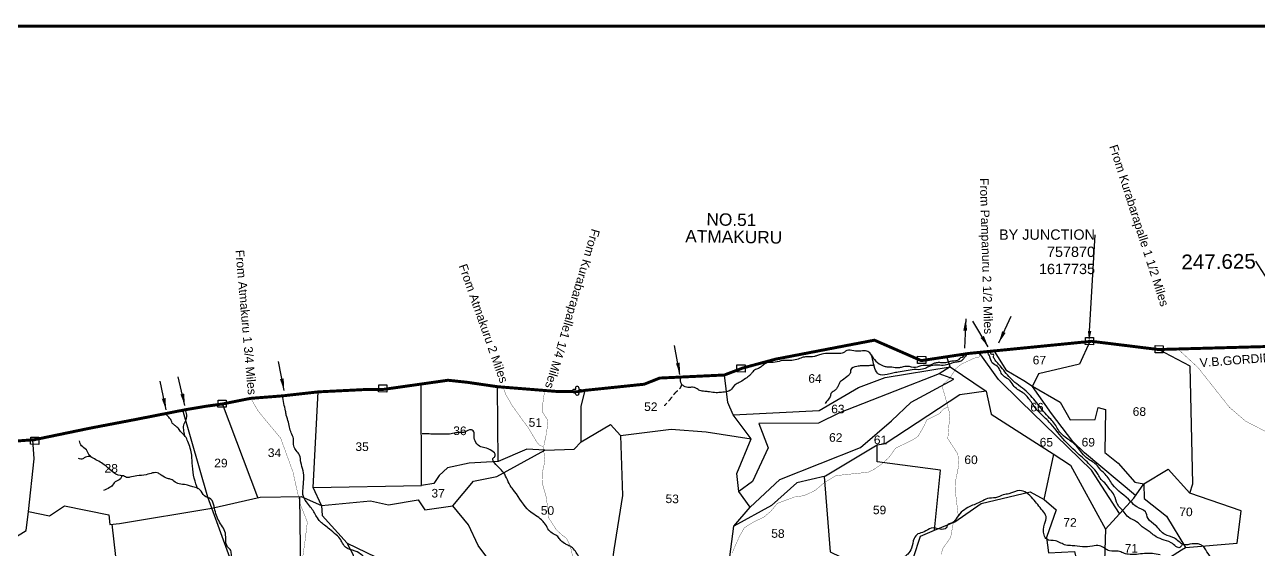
# Model space of a CAD drawing. Header units: feet. Extents: x 751091 to 766702, y 1607162 to 1618807.
# Drawn here: x 754263 to 758453, y 1617025 to 1618807 of the extents above; entities that cross this region are included whole.
import ezdxf
from ezdxf import colors
from ezdxf.entities.mleader import LeaderData, LeaderLine
from ezdxf.enums import TextEntityAlignment as Align
from ezdxf.math import Vec2, Vec3

# ---------------------------------------------------------------- set-up
doc = ezdxf.new("R2010")
doc.units = ezdxf.units.FT
doc.header["$LTSCALE"] = 15
doc.header["$MEASUREMENT"] = 0
doc.linetypes.add('HIDDEN2', pattern=[0.1875, 0.125, -0.0625])
for name, color, linetype in [('CRDS STONES', 7, 'Continuous'), ('PLOT', 7, 'Continuous'), ('PLOT NO', 7, 'Continuous'), ('ROADS', 6, 'Continuous'), ('TANKS-STREAM', 4, 'Continuous'), ('VILLAGE STONES', 240, 'Continuous')]:
    doc.layers.add(name, color=color, linetype=linetype)
doc.layers.add('VILLAGE BOUNDRY', color=5, linetype='HIDDEN2', lineweight=100)
doc.styles.get("Standard").update_dxf_attribs({"font": 'arial.ttf'})
doc.dimstyles.get("Standard").update_dxf_attribs({"dimtxt": 0.18, "dimasz": 40, "dimexe": 0.18, "dimexo": 0.0625, "dimgap": 0.09, "dimtad": 0, "dimtih": 1, "dimtoh": 1, "dimdec": 4, "dimzin": 0, "dimdsep": 46, "dimtxsty": 'Standard', "dimcen": 0.09, "dimadec": 0, "dimazin": 0, "dimtfac": 1, "dimtdec": 4, "dimtofl": 0, "dimtmove": 0, "dimatfit": 3, "dimfxl": 1, "dimtolj": 1, "dimtzin": 0, "dimarcsym": 0})

msp = doc.modelspace()

# ---------------------------------------------------------------- linework, layer by layer
at = {"layer": 'PLOT'}
for points in [[(757406.5, 1617644.8), (757528.6, 1617562.8), (757544.9, 1617483.7), (757755.4, 1617349.8), (757814.6, 1617310.6), (757933.1, 1617093.7), (758029.3, 1617199.3), (758063.8, 1617248), (758146.8, 1617297.5), (758220.5, 1617215.7), (758230, 1617247.2), (758221.3, 1617647.3), (758113.6, 1617703.8)], [(757880.9, 1617731.3), (757844.8, 1617654.5), (757705.8, 1617621.2), (757685.5, 1617579.5), (757779.2, 1617524.8), (757813.5, 1617464.9), (757898.6, 1617466.6), (757908.8, 1617506.7), (757934, 1617500.3), (757931.7, 1617354.6), (757976.6, 1617317.6), (758032.7, 1617253.4), (758063.8, 1617248), (758065.1, 1617197.8), (758140.4, 1617138), (758205.1, 1617030.8), (758380.5, 1617046.1), (758394.6, 1617155.6), (758220.5, 1617215.7)], [(756669.3, 1617482.1), (756960.7, 1617496.4), (757095.3, 1617574.8), (757185, 1617608.5), (757406.5, 1617644.8), (757394.7, 1617679.3)], [(757981.2, 1617146.5), (757885.6, 1617293.7), (757645.4, 1617528.5), (757570.3, 1617602), (757504.3, 1617694.1)], [(758035.8, 1617208.5), (757862.7, 1617353), (757823, 1617391.4), (757750.6, 1617486.6), (757685.9, 1617578.5), (757656.7, 1617597.1), (757598.2, 1617632), (757556.3, 1617697.8)], [(756152.5, 1617390.7), (756252.1, 1617449.4), (756286.5, 1617411.7), (756458.9, 1617433), (756577.5, 1617424.7), (756730.4, 1617401), (756669.3, 1617482.1), (756651.2, 1617523.9), (756639.3, 1617617.3)], [(757406.5, 1617644.8), (757368.3, 1617620.9), (757217.9, 1617562.1), (757030.2, 1617488.7), (756959.2, 1617453.9), (756756.6, 1617452.3), (756788.2, 1617369.4), (756734.3, 1617255.3), (756688.1, 1617222)], [(756726.9, 1617168.2), (756828.1, 1617261.9), (757101.3, 1617370.8), (757207.3, 1617462), (757273.6, 1617524.9), (757418.9, 1617603.6), (757368.3, 1617620.9)], [(755242.3, 1617235.1), (755611.1, 1617241.4), (755609.5, 1617586.5)], [(755271.5, 1617174.5), (755437.1, 1617189.5), (755498.6, 1617176.2), (755599.6, 1617193.7), (755622, 1617159.4), (755716.7, 1617172.4), (755787, 1617256.7), (755866.6, 1617272.9), (756029.8, 1617361.5), (755968.5, 1617365.5), (755870.8, 1617323.9), (755869.2, 1617577.5)], [(754276.6, 1617153.9), (754347.2, 1617139.4), (754398.1, 1617173.2), (754549.1, 1617142.5), (754552.8, 1617109.4), (754585, 1617113), (754898.4, 1617165.4), (755062.5, 1617202.5), (755201.7, 1617204.2), (755271.5, 1617174.5), (755242.3, 1617235.1), (755260.2, 1617560)], [(756029.8, 1617361.5), (756129, 1617365.3), (756152.5, 1617390.7), (756153.3, 1617511.9), (756166.8, 1617565.2)], [(757528.6, 1617562.8), (757439.3, 1617550.1), (757185, 1617384), (757179.8, 1617382.3), (757158.6, 1617379), (756982.5, 1617273.1), (756885.1, 1617250.9), (756799.7, 1617174.2), (756671.7, 1617104.3)], [(754898.4, 1617165.4), (754885.1, 1617202.3), (754800.2, 1617497.7)], [(755054.4, 1617200.7), (754935.1, 1617518.9)], [(756286.5, 1617411.7), (756293.3, 1617207.6), (756264.2, 1617023.5), (756257.8, 1616982.9), (756255.9, 1616729.4), (756271.9, 1616704.6), (756264.2, 1616648.6), (756267.1, 1616539.5), (756305.5, 1616521.5), (756364.2, 1616500.2), (756377.2, 1616508.1), (756396, 1616532.4), (756386.5, 1616555)], [(753919, 1616914.8), (754020.4, 1616952.7), (754066.7, 1616859.6), (754110, 1616812), (754084.6, 1616975.8), (754267.7, 1617089), (754276.6, 1617153.9), (754295.3, 1617332.4), (754290.5, 1617397.1)], [(755955.8, 1616957.1), (756146.1, 1616976.6), (756271.1, 1616983.6), (756367.6, 1616977.9), (756654.9, 1616974), (756671.7, 1617104.3), (756726.9, 1617168.2), (756688, 1617222.1), (756681.1, 1617282.5), (756730.4, 1617401)], [(756978.5, 1617272.2), (756998.3, 1617016.4), (757102.1, 1616966.9), (757270.4, 1616983.1), (757282.1, 1616997.6), (757304.9, 1617070), (757352.9, 1617090.1), (757373.7, 1617294), (757158.7, 1617322.5), (757158.6, 1617379)], [(755870.8, 1617323.9), (755772.1, 1617317.6), (755699.2, 1617301.5), (755671.3, 1617275.9), (755652.4, 1617248.7), (755611.1, 1617241.4)], [(757352.9, 1617090.1), (757421.5, 1617118.9), (757511.2, 1617180.4), (757677.4, 1617220.2), (757725.9, 1617194.2), (757758.3, 1617347.9)], [(755005.7, 1616883.8), (754952.5, 1616716), (754915.8, 1616604.7), (755087.9, 1616589.3), (755158, 1616550.6), (755183.7, 1616504.3), (755196.2, 1616503.7), (755229, 1616593.2), (755235.5, 1616611.1), (755232.8, 1616702.8), (755201.9, 1616862.8), (755198.5, 1617117.1), (755197.5, 1617204.1)], [(754565.4, 1616761.9), (754582.1, 1616712.5), (754690.7, 1616749.3), (754775.1, 1616741.3), (754767.7, 1616803.8), (754911.7, 1616852.2), (755005.7, 1616883.8), (754959.7, 1616997.5), (754898.4, 1617165.4)], [(755271.5, 1617174.5), (755273.4, 1617140), (755358.8, 1617045.5), (755519.8, 1616967.6), (755603.8, 1616872.8), (755609.4, 1616806.4), (755704, 1616749), (755734.2, 1616737.8), (755755.1, 1616731.8), (755752, 1616703.3), (755831.2, 1616712.2), (755854.5, 1616734), (755952.5, 1616775), (756074.2, 1616800.3), (756027.9, 1616863.7), (755955.8, 1616957.1), (755869.5, 1616948.3), (755803.5, 1617038.4), (755770.6, 1617108.6), (755716.7, 1617172.4)], [(757725.9, 1617194.2), (757765.7, 1617159.6), (757733.3, 1617064.8), (757739.8, 1617012.9), (757828.1, 1617018.1), (757878.3, 1616804.7), (757925.5, 1616840.7)], [(753822.1, 1616743.5), (753998.3, 1616681.8), (754133.5, 1616682.7), (754110, 1616812), (754201.2, 1616803.2), (754568.9, 1616761.5), (754554, 1616821.9), (754578.2, 1616951.1), (754560.6, 1617110.3)], [(757933.1, 1617093.7), (757925.5, 1616840.7), (757922.9, 1616754.7), (757920.9, 1616672.9), (757991.3, 1616886.4), (758024.4, 1616986.9), (758086.3, 1616999.5), (758138.3, 1616989.2), (758192.3, 1617023.5), (758205.1, 1617030.8)], [(755197.9, 1616443.7), (755229.7, 1616466.3), (755300.8, 1616487.4), (755386.9, 1616527.4), (755447.6, 1616562.7), (755384.5, 1616729.8), (755378.6, 1616918.2), (755380, 1617005.2), (755358.8, 1617045.5)]]:
    msp.add_lwpolyline(points, dxfattribs=at)
at = {"layer": 'ROADS', "linetype": 'HIDDEN2', "ltscale": 10, "const_width": 1}
for points in [[(758482, 1617423), (758409.9, 1617460.2), (758354.6, 1617507.5), (758247.8, 1617642.5), (758180.4, 1617704.8)], [(757375.3, 1617008.2), (757382.4, 1617030.5), (757407.6, 1617064.9), (757417.1, 1617117.1), (757433.6, 1617139.4), (757424, 1617220.2), (757425.8, 1617264.2), (757435.3, 1617310.2), (757432.3, 1617348.7), (757398.1, 1617401.2), (757402.9, 1617458.2), (757405, 1617484.4), (757395.1, 1617521.2), (757386.6, 1617552.9), (757377.7, 1617581.3), (757406, 1617608.1), (757425.3, 1617638.7), (757443.3, 1617653.9), (757471.5, 1617666.9), (757486.8, 1617674.3), (757504.7, 1617678.5), (757504.3, 1617694.1)], [(755887.9, 1617576.4), (755897.8, 1617549.3), (755917.8, 1617515.1), (755936.5, 1617488.3), (755974.9, 1617435.7), (756001.8, 1617389.9), (756013.2, 1617376.8), (756024.4, 1617375.2), (756029.7, 1617324.2), (756021.3, 1617286.2), (756023, 1617242.5), (756035, 1617200.4), (756042.5, 1617132.3), (756069, 1617091.2), (756089.2, 1617072.7), (756103.1, 1617062.1), (756116.3, 1617036.3), (756125.2, 1616995.8)], [(755031, 1617538), (755056.6, 1617494), (755103.5, 1617437.4), (755132.7, 1617402.2), (755174.1, 1617288.2), (755198.3, 1617180.5), (755223.1, 1617117.6), (755214.8, 1617050.7), (755205.8, 1616987.5)], [(756026.3, 1617376.6), (756036.3, 1617425.3), (756039.5, 1617463.7), (756022.1, 1617490.8), (756021.2, 1617509.2), (756028.8, 1617563.5)], [(757398.3, 1617509.1), (757383, 1617501), (757368.8, 1617485.6), (757346, 1617474.4), (757326.9, 1617465), (757317.2, 1617443.6), (757297, 1617408.9), (757280.8, 1617398), (757221, 1617368.7), (757197.5, 1617336.5), (757171.6, 1617313.1), (757145.1, 1617295.3), (757127.6, 1617287), (757068.3, 1617280.8), (757018.6, 1617275.6), (756980, 1617252.8), (756962.2, 1617237.7), (756946.5, 1617224.3), (756909.1, 1617207.2), (756880.2, 1617203.9), (756850.5, 1617192.8), (756819.2, 1617181.1), (756807.6, 1617167.3), (756795.1, 1617152.7), (756774.2, 1617134.9), (756743.6, 1617120.5), (756719.1, 1617106.5), (756706.6, 1617097.6), (756691, 1617070), (756675.3, 1617035.3), (756665.9, 1617012.8)]]:
    msp.add_lwpolyline(points, dxfattribs=at)
at = {"layer": 'ROADS', "linetype": 'HIDDEN2', "ltscale": 10}
msp.add_spline([(756494.5, 1617587.2), (756488.9, 1617572.8), (756477.1, 1617560.9), (756466.2, 1617549.5), (756458.6, 1617539.3), (756448.5, 1617527), (756435.5, 1617512.7)], degree=3, dxfattribs=at)
at = {"layer": 'TANKS-STREAM'}
for points in [[(757464.2, 1617689.6), (757456.1, 1617678.6), (757449.4, 1617669.6), (757439.3, 1617663.1), (757425.6, 1617660.8), (757406.9, 1617655.7), (757388.6, 1617650.6), (757341, 1617648.8), (757329.7, 1617644), (757312.6, 1617636.7), (757283.6, 1617635.5), (757257.1, 1617631.3), (757229.7, 1617626.7), (757211.8, 1617623.7), (757191.9, 1617619), (757163.1, 1617620.2), (757150.5, 1617639), (757142.7, 1617671.4), (757133.1, 1617693), (757119.1, 1617699.4), (757096.7, 1617697.7), (757050.3, 1617697.9), (757043.2, 1617693), (757026.2, 1617690.4), (756994.3, 1617690.4), (756970.6, 1617688.2), (756955.3, 1617683.5), (756944.9, 1617680.3), (756918.3, 1617679.1), (756903.8, 1617676.4), (756885.9, 1617670), (756862.8, 1617666.6), (756837.9, 1617666.1), (756811.8, 1617660.7), (756783.6, 1617658.2), (756769.4, 1617649.7), (756758.5, 1617641.2), (756744.7, 1617636), (756733, 1617625), (756725.4, 1617616), (756719.1, 1617610.7), (756685.7, 1617589.6), (756673.5, 1617582.2), (756659.6, 1617565.8), (756649.6, 1617561), (756629.3, 1617558.4), (756611.4, 1617557), (756588.7, 1617559.8), (756573, 1617561.6), (756556, 1617564.8), (756544.1, 1617571.6), (756535.1, 1617575.4), (756520.6, 1617574.8), (756501.4, 1617579.6), (756493.7, 1617586.8), (756490.2, 1617609.1)], [(759504.7, 1616902.5), (759495.7, 1616889.9), (759473.9, 1616890.2), (759446.7, 1616879), (759430.5, 1616874.7), (759404.5, 1616867.9), (759383.3, 1616855.5), (759356.1, 1616844.6), (759330.1, 1616841.6), (759301.8, 1616834.8), (759270.8, 1616844.3), (759242.8, 1616866.5), (759221, 1616891.5), (759209.9, 1616904.8), (759188.3, 1616918.6), (759160.3, 1616926.5), (759120.4, 1616921.5), (759103.4, 1616915.3), (759086.7, 1616905.1), (759074.4, 1616896.8), (759025.3, 1616900.3), (759001.7, 1616890.7), (758984.8, 1616885.4), (758966.8, 1616882.5), (758949.3, 1616874.6), (758925, 1616866.2), (758892.5, 1616860.1), (758871.8, 1616852.5), (758855.6, 1616853.9), (758818.7, 1616855.2), (758798.4, 1616855.5), (758761.6, 1616858.9), (758736, 1616862.2), (758715, 1616862.5), (758698.4, 1616865.6), (758687.2, 1616877.4), (758648.3, 1616960.9), (758615.9, 1616969.7), (758580.3, 1616960.2), (758556.7, 1616952.3), (758520.7, 1616939.2), (758487.6, 1616924.8), (758450.4, 1616921), (758366.4, 1616944.6), (758335.2, 1616967.6), (758311.6, 1616979.8), (758274.2, 1617023.1), (758264.8, 1617036), (758228.1, 1617043.4), (758198.9, 1617041.2), (758167.7, 1617063.2), (758135.7, 1617075), (758103.7, 1617106.3), (758078, 1617130), (758069, 1617152.8), (758039.9, 1617169.2), (758019.1, 1617188.1), (757957.3, 1617245.9), (757932.9, 1617280), (757918, 1617294.2), (757901.7, 1617313.2), (757868.1, 1617337.2), (757833.6, 1617377.6), (757801.6, 1617402.7), (757781.9, 1617419.2), (757770, 1617436.7), (757758.4, 1617455.2), (757743.9, 1617470.5), (757704.5, 1617517.6), (757663.7, 1617562.4), (757614.4, 1617602.6), (757579.5, 1617643.7), (757556.2, 1617671.8), (757553.5, 1617678.1), (757552.8, 1617687.7), (757545.7, 1617687.6), (757544.6, 1617698.1), (757544.2, 1617697)], [(757137.3, 1617685.3), (757153.2, 1617664.8), (757178.5, 1617648.3), (757191.5, 1617645.5), (757207.7, 1617645.3), (757231.6, 1617642.3), (757244.1, 1617645.3), (757259.8, 1617647.6), (757288.4, 1617644.1), (757314.1, 1617650.5), (757327.6, 1617650.3), (757342.2, 1617653.3), (757351.7, 1617657.3), (757363.2, 1617660.3), (757377.3, 1617660.1), (757395.5, 1617660.8), (757411.7, 1617665.3), (757436.2, 1617670.5), (757442.1, 1617676.2), (757450.6, 1617680.1), (757454.7, 1617686.6)], [(758195.7, 1617046.4), (758186, 1617031), (758157.1, 1617047.3), (758125.6, 1617059), (758099.8, 1617072), (758085, 1617083.1), (758058, 1617101.7), (758039.2, 1617119), (758011.5, 1617134.4), (757997.1, 1617151.6), (757974.5, 1617178.2), (757963.6, 1617208.3), (757949.7, 1617227.5), (757930.9, 1617250.5), (757915.4, 1617267.3), (757906.7, 1617283.2), (757887.1, 1617305.4), (757865.5, 1617327.2), (757844.7, 1617346.3), (757788.9, 1617401.2), (757742.6, 1617457.3), (757709, 1617490.2), (757681.9, 1617524.6), (757657.1, 1617553.9), (757623.8, 1617578.3), (757609.9, 1617597.9), (757584.6, 1617616.5), (757575.9, 1617632.4), (757567.2, 1617645.9), (757548.7, 1617659), (757540.5, 1617680.2), (757533.2, 1617697), (757533, 1617698.9)], [(757149.4, 1617650), (757139.3, 1617649.7), (757126.4, 1617648.5), (757103.4, 1617648.4), (757089.5, 1617646.3), (757068.2, 1617634.2), (757067.1, 1617625.4), (757060.6, 1617615.4), (757040.1, 1617600.1), (757033.6, 1617594.7), (757027.9, 1617585.1), (757024.1, 1617576.9), (757018, 1617568.2), (757008.3, 1617561), (757000.3, 1617551.9), (756999.8, 1617546.9), (756995.5, 1617539.1), (756990.8, 1617531.4), (756986.1, 1617526.8), (756981.9, 1617520.5)], [(755513.4, 1616800.3), (755520.3, 1616821.2), (755524.2, 1616837.6), (755532.9, 1616889.4), (755533.6, 1616905.8), (755522.9, 1616912.8), (755504.6, 1616925.1), (755490.7, 1616938.7), (755468.3, 1616955.2), (755452, 1616972.9), (755434.3, 1616988.3), (755418.3, 1616997.3), (755409.6, 1617004.8), (755385.5, 1617019.4), (755352.1, 1617032.8), (755340.1, 1617051.1), (755336.5, 1617057.8), (755321.3, 1617074.2), (755298.4, 1617093.6), (755281.9, 1617106.9), (755267.4, 1617118.4), (755254.7, 1617136.5), (755234.3, 1617168.2), (755220, 1617186.7), (755208.1, 1617211.2), (755208.4, 1617231.1), (755208.6, 1617292.3), (755201.2, 1617320.9), (755196.4, 1617345), (755176.7, 1617376.4), (755176.3, 1617396.5), (755163.2, 1617435), (755159, 1617457.1), (755151.5, 1617480.6), (755149.1, 1617495.5), (755143, 1617520.3), (755139.5, 1617547.6)], [(754807, 1617411.6), (754804.9, 1617451.5), (754813.1, 1617470.3), (754811.8, 1617491.4), (754807.7, 1617500.9)], [(754850.8, 1617229.3), (754839.2, 1617266.3), (754832.9, 1617308.4), (754830.3, 1617344.7), (754817.3, 1617391.4), (754808.5, 1617408.4), (754792.5, 1617425.4), (754782.7, 1617438.2), (754772.8, 1617446.2), (754764.5, 1617454.2), (754760.9, 1617462.6), (754753.2, 1617473.8), (754743.3, 1617483.4)], [(756548.6, 1616253), (756544, 1616307.6), (756539.1, 1616343.2), (756530.3, 1616382.7), (756525.1, 1616417), (756515.2, 1616442.9), (756496.2, 1616465.7), (756478.9, 1616509.4), (756468.3, 1616520.3), (756457.7, 1616537.4), (756441.9, 1616546), (756424.1, 1616551), (756416.4, 1616604.5), (756377.8, 1616630.8), (756370.1, 1616647.4), (756357.7, 1616668.2), (756355.6, 1616691.1), (756350, 1616727.8), (756342.1, 1616764.9), (756340.3, 1616802.5), (756323.7, 1616828.5), (756300.2, 1616855.5), (756292.1, 1616881.9), (756275.7, 1616892.2), (756255.3, 1616909.9), (756246, 1616917), (756234.4, 1616923.8), (756224.7, 1616932.8), (756214.9, 1616938.6), (756188.7, 1616949.2), (756177.1, 1616957.9), (756157.3, 1616983.4), (756144, 1617002.4), (756120.3, 1617032.5), (756108.1, 1617038.8), (756096.5, 1617045), (756080.3, 1617059.3), (756070.6, 1617070.7), (756054.3, 1617079.8), (756028.9, 1617113.5), (756018.8, 1617124.9), (755976.9, 1617155.5), (755927.1, 1617221.7), (755915.4, 1617236.4), (755902.5, 1617261.1), (755889.6, 1617285.7), (755858.9, 1617318.6), (755853.1, 1617333.2), (755859.8, 1617340.4), (755831.7, 1617368.6), (755811.9, 1617373.5), (755795.6, 1617388.3), (755789.1, 1617408.6), (755789.3, 1617420.5), (755780.2, 1617431.2), (755754.2, 1617422.3), (755748.9, 1617421.8), (755731, 1617421.3), (755711.7, 1617417), (755688.5, 1617416), (755671.3, 1617416.2), (755654.1, 1617415.8), (755631.6, 1617417.4), (755613, 1617417.7)], [(757246.6, 1615629.9), (757215, 1615636.6), (757215.5, 1615677.1), (757203.6, 1615732.9), (757205.2, 1615756), (757200, 1615768), (757193.7, 1615792.9), (757204.5, 1615822.9), (757216.2, 1615848.5), (757220.6, 1615868.9), (757188.3, 1615889.5), (757186, 1615918.9), (757185, 1615940.5), (757164.5, 1615961.1), (757132.3, 1615985.6), (757075.7, 1616014.1), (757030.9, 1616027), (756993.8, 1616058.1), (756973.1, 1616073.4), (756945.4, 1616086.1), (756903.5, 1616084), (756840, 1616062.4), (756810.3, 1616052.1), (756733.8, 1616044.6), (756682.3, 1616043.8), (756655.7, 1616072.1), (756637.3, 1616093.4), (756619, 1616114.4), (756596.1, 1616133.1), (756554.5, 1616171.1), (756551.7, 1616210.4), (756545.5, 1616240.7), (756527.6, 1616249), (756520.1, 1616286.7), (756519.9, 1616305.6), (756510.6, 1616321.4), (756509.1, 1616343.6), (756507.3, 1616356), (756502.4, 1616378.7), (756501.8, 1616399.5), (756496.2, 1616407.7), (756483.9, 1616435.2), (756441.7, 1616501.5), (756412.6, 1616526.1), (756398.8, 1616517.3), (756380.4, 1616503.2), (756367.4, 1616489.7), (756333.2, 1616501.8), (756302.4, 1616508.2), (756279.9, 1616522.3), (756201.1, 1616515.2), (756171.7, 1616519.3), (756121.4, 1616516.3), (756099.2, 1616505.5), (756081.4, 1616498.6), (756048.4, 1616482.6), (756039.1, 1616486.9), (755999.8, 1616546.9), (755987.7, 1616573.9), (755971.9, 1616591.3), (755961.6, 1616626.6), (755932.6, 1616638.9), (755886.8, 1616647.3), (755858.3, 1616650.7), (755824.7, 1616675.5), (755805.7, 1616680.6), (755791.7, 1616698.6), (755758.3, 1616696.1), (755736.8, 1616697.6), (755723.2, 1616705.5), (755692.3, 1616710.1), (755680.4, 1616712.7), (755639.3, 1616751.3), (755622.3, 1616779.4), (755609.1, 1616797.5), (755568, 1616798.9), (755519, 1616798.5), (755494.5, 1616805.5), (755471.5, 1616816.4), (755449.6, 1616825.5), (755439.2, 1616838.5), (755425.6, 1616847.8), (755419, 1616859.1), (755396.9, 1616878.5), (755384, 1616900.7), (755369.6, 1616906.1), (755344.2, 1616902.2), (755317.8, 1616895.1), (755307.9, 1616889.6), (755286.3, 1616886.6), (755264.2, 1616880.9), (755232.6, 1616871), (755192.7, 1616866.9), (755165.1, 1616875.7), (755139.9, 1616877.9), (755116, 1616884.3), (755070.8, 1616884), (755022.9, 1616889.2), (755008.9, 1616904.4), (754998, 1616925.5), (754983.2, 1616942.9), (754979.7, 1616962.5), (754973.9, 1616973.8), (754967.4, 1616989.6), (754965.4, 1617009.1), (754961.1, 1617024.1), (754952.3, 1617034), (754944.6, 1617079.5), (754922, 1617122.5), (754906.2, 1617171.4), (754895.3, 1617195.5), (754873.7, 1617206.3), (754858.2, 1617227.5), (754843.3, 1617235.2), (754826.2, 1617239.2), (754812, 1617244.6), (754787.3, 1617247.2), (754770.2, 1617256.5), (754763.5, 1617261), (754751.5, 1617265), (754726.2, 1617277.3), (754717.3, 1617283.4), (754676, 1617278.7), (754643.7, 1617274.7), (754620.4, 1617269.8), (754609.2, 1617269.2), (754602.5, 1617273), (754588.3, 1617275.5), (754532.9, 1617312.7), (754495.3, 1617334.8), (754482.3, 1617345.5), (754472.6, 1617363), (754456.4, 1617376.3), (754448.8, 1617393.8)], [(754489.1, 1617339.6), (754469.6, 1617338.3), (754460.6, 1617332.7), (754445.8, 1617333.4)], [(754592.4, 1617273.7), (754588.1, 1617264.3), (754570.1, 1617254.6), (754558.8, 1617240), (754551.4, 1617234.9), (754531.3, 1617225.2)], [(758119.4, 1617006.9), (758092.7, 1617010.7), (758066.3, 1617010.6), (758010.8, 1617008.3), (757993.4, 1617013), (757976.9, 1617018.6), (757947.5, 1617019.6), (757913.8, 1617037.5), (757889.1, 1617036), (757855.5, 1617033.8), (757820.2, 1617037.4), (757799.2, 1617039.1), (757763.6, 1617053.9), (757734, 1617059.6), (757724.8, 1617073.8), (757726.7, 1617110.4), (757732, 1617136.3), (757719.7, 1617156.5), (757687.2, 1617196.6), (757664.8, 1617217.2), (757642.8, 1617224.9), (757605.5, 1617213.8), (757586.6, 1617210.1), (757560.1, 1617200.6), (757533.2, 1617197.8), (757511.6, 1617187.4), (757472.8, 1617170.5), (757430.1, 1617134.6), (757413.6, 1617115.6), (757399.6, 1617109.7), (757392.6, 1617098.4), (757371.8, 1617093.4), (757342, 1617097.2), (757317.6, 1617084.4), (757296.8, 1617077.2), (757283.7, 1617062), (757275.2, 1617028.6), (757261.9, 1617008.7), (757251.7, 1617000.4), (757237.5, 1616992.5), (757221.6, 1616978.4), (757210.2, 1616977.3), (757194.5, 1616970.1), (757182, 1616969.2), (757157.8, 1616964.6), (757129.5, 1616961.9), (757102.1, 1616966.9), (757088.1, 1616984.6)]]:
    msp.add_spline(points, degree=3, dxfattribs=at)
at = {"layer": 'VILLAGE BOUNDRY', "lineweight": -2, "ltscale": 25, "const_width": 10}
msp.add_lwpolyline([(754183.2, 1617389.2), (754295.9, 1617397.5), (754486.2, 1617436.9), (754640.2, 1617466.3), (754807.4, 1617499.1), (754877.5, 1617510.9), (754935.1, 1617518.9), (755031, 1617538), (755139.6, 1617546.5), (755260.2, 1617560), (755416.7, 1617567.8), (755478.6, 1617568), (755700.8, 1617599.5), (755766.1, 1617592.5), (755869.2, 1617577.5), (756070.4, 1617561.4), (756141.1, 1617560.6), (756166.8, 1617565.2), (756367, 1617586), (756419.7, 1617606.9), (756639.3, 1617617.3), (756702.1, 1617641.1), (756813.1, 1617671.1), (757057, 1617718), (757149, 1617735.6), (757308, 1617666.1), (757470.2, 1617690.7), (757886, 1617731.8), (758113.6, 1617703.8), (758713.1, 1617720.5)], dxfattribs=at)
at = {"layer": 'VILLAGE STONES', "color": 5, "const_width": 10}
msp.add_lwpolyline([(751095.8, 1618802.4), (766414.7, 1618802.4), (766414.7, 1607166.8), (751095.8, 1607166.8)], close=True, dxfattribs=at)
at = {"layer": 'VILLAGE STONES'}
for points in [[(757865.3, 1617745), (757893.1, 1617744.6), (757892.7, 1617720.3), (757865, 1617720.7)], [(758102.3, 1617717.2), (758130, 1617716.8), (758129.7, 1617692.5), (758102, 1617692.9)], [(757295.7, 1617681), (757323.5, 1617680.6), (757323.1, 1617656.3), (757295.4, 1617656.6)], [(756682.2, 1617651.8), (756709.9, 1617651.4), (756709.6, 1617627.1), (756681.9, 1617627.5)], [(755465.3, 1617584.2), (755493, 1617583.8), (755492.7, 1617559.5), (755465, 1617559.8)], [(754919.9, 1617532.2), (754947.6, 1617531.8), (754947.3, 1617507.5), (754919.6, 1617507.9)], [(754283.7, 1617406.1), (754311.4, 1617405.7), (754311.1, 1617381.4), (754283.3, 1617381.8)]]:
    msp.add_lwpolyline(points, close=True, dxfattribs=at)
msp.add_spline([(756124.5, 1617562.7), (756126.2, 1617568.1), (756134.6, 1617569.7), (756136, 1617578.1), (756144.2, 1617576.4), (756144.7, 1617569.3), (756154, 1617567.2), (756151.3, 1617559.2), (756145.9, 1617559.3), (756143.6, 1617550.1), (756138.8, 1617548), (756135.3, 1617551.5), (756131.8, 1617556.1), (756123.8, 1617558.7), (756124.6, 1617563)], degree=3, dxfattribs=at)

# ---------------------------------------------------------------- texts
at = {"layer": 'PLOT', "color": 1}
for s, p in [('NO.51', (756578.1, 1618125.3)), ('ATMAKURU', (756506.3, 1618068.1))]:
    msp.add_text(s, height=42, rotation=359.196, dxfattribs=at).set_placement(p)
at = {"layer": 'PLOT'}
for s, p in [('67', (757709.1, 1617667.8)), ('64', (756947.2, 1617605.4)), ('52', (756389.5, 1617509.6)), ('63', (757024.8, 1617501.7)), ('66', (757701, 1617508)), ('68', (758048.7, 1617493.2)), ('51', (755997.3, 1617455.9)), ('36', (755741.2, 1617427.8)), ('62', (757017.5, 1617405)), ('61', (757169.6, 1617396.9)), ('34', (755111.6, 1617353.1)), ('35', (755409, 1617373.8)), ('65', (757732.9, 1617389)), ('69', (757875.2, 1617389)), ('29', (754929.6, 1617318.3)), ('60', (757477, 1617329.4)), ('28', (754557.1, 1617300.2)), ('37', (755667.1, 1617215.6)), ('53', (756462.2, 1617196.6)), ('50', (756038.6, 1617157.1)), ('59', (757166.3, 1617158.9)), ('70', (758207, 1617152.4)), ('72', (757813.1, 1617116.5)), ('58', (756821.2, 1617078.8)), ('71', (758021.4, 1617028.7))]:
    msp.add_text(s, height=29.2, rotation=359.196, dxfattribs=at).set_placement(p, align=Align.MIDDLE_CENTER)
at = {"layer": 'PLOT NO', "linetype": 'Continuous'}
for s, rotation, p in [('From Kurabarapalle 1 1/2 Miles ', 287.8026, (757946, 1618394.1)), ('From Pampanuru 2 1/2 Miles ', 271.5996, (757506.8, 1618286)), ('From Kurabarapalle1 1/4 Miles ', 253.563, (756189, 1618116.2)), ('From Atmakuru 1 3/4 Miles ', 274.988, (754978.7, 1618041.1)), ('From Atmakuru 2 Miles ', 289.4603, (755736.5, 1617988.2))]:
    msp.add_text(s, height=29.464, rotation=rotation, dxfattribs=at).set_placement(p)
at = {"layer": 'VILLAGE BOUNDRY'}
msp.add_text('V.B.GORDINDLA', height=29.697, rotation=4.4194, dxfattribs=at).set_placement((758254.9, 1617643.8))

# ---------------------------------------------------------------- leaders
at = {"layer": 'CRDS STONES', "color": 1}
ml = msp.add_multileader_mtext('Standard', dxfattribs=at)
ml.set_content('BY JUNCTION\\P757870\\P1617735', color=1)
ml.set_leader_properties()
ml.build(insert=Vec2(0, 0))
ml.multileader.update_dxf_attribs({"dogleg_length": 0.36, "arrow_head_size": 35})
ctx = ml.context
ctx.base_point, ctx.char_height, ctx.arrow_head_size, ctx.landing_gap_size, ctx.plane_origin = Vec3(757579.5, 1618093.8), 35, 35, 0.09, Vec3(758014.3, 1617857.6)
ctx.text_align_type = 2
notes = []
notes.append((ctx, [(1, (1, 1, 0), (757898.1, 1618093.8), (-1, 0), 1.396927018504357e-11, [(0, [(757877.7, 1617731.7)], 0, [])])]))
ctx.mtext.insert, ctx.mtext.alignment, ctx.mtext.flow_direction = Vec3(757898, 1618111.7), 3, 5
ml = msp.add_multileader_mtext('Standard', dxfattribs=at)
ml.set_content('247.625', color=1)
ml.set_leader_properties()
ml.build(insert=Vec2(0, 0))
ml.multileader.update_dxf_attribs({"dogleg_length": 0.36, "arrow_head_size": 50})
ctx = ml.context
ctx.base_point, ctx.char_height, ctx.arrow_head_size, ctx.landing_gap_size, ctx.plane_origin, ctx.plane_x_axis, ctx.plane_y_axis = Vec3(758196.1, 1618000.8), 50, 50, 0.0498, Vec3(758401, 1617866.7), Vec3(0.999936, 0.011314), Vec3(-0.011314, 0.999936)
ctx.text_align_type = 2
notes.append((ctx, [(1, (1, 1, 0), (758443.8, 1618003.6), (-0.999936, -0.011314), 7.733052732383376e-12, [(0, [(758609.7, 1617744.9)], 0, [])])]))
ctx.mtext.insert, ctx.mtext.text_direction, ctx.mtext.rotation, ctx.mtext.alignment, ctx.mtext.flow_direction = Vec3(758443.5, 1618029.1), Vec3(0.999936, 0.011314), 0.011314, 3, 5
at = {"layer": 'VILLAGE BOUNDRY', "linetype": 'Continuous'}
for points in [[(757459, 1617808.1), (757454.7, 1617708.2)], [(757535.7, 1617712.5), (757482.7, 1617800.5)], [(757571.7, 1617726.7), (757613.8, 1617817.5)], [(756488.6, 1617618.7), (756470.3, 1617717)], [(755144.1, 1617565.1), (755125.1, 1617663.3)], [(754743.3, 1617498.6), (754723.1, 1617596.5)], [(754807.4, 1617514), (754784.6, 1617611.4)]]:
    msp.add_leader(points, dimstyle='Standard', override={"dimgap": 0.09, "dimtad": 0}, dxfattribs=at)
for ctx, leaders in notes:
    for number, flags, end, landing, length, lines in leaders:
        leader = LeaderData()
        leader.index, (leader.has_last_leader_line, leader.has_dogleg_vector, leader.attachment_direction) = number, flags
        leader.last_leader_point, leader.dogleg_vector, leader.dogleg_length = Vec3(end), Vec3(landing), length
        for number, points, colour, breaks in lines:
            line = LeaderLine()
            line.index, line.vertices, line.color, line.breaks = number, Vec3.list(points), colors.encode_raw_color(colour), breaks
            leader.lines.append(line)
        ctx.leaders.append(leader)

doc.saveas('drawing.dxf')
